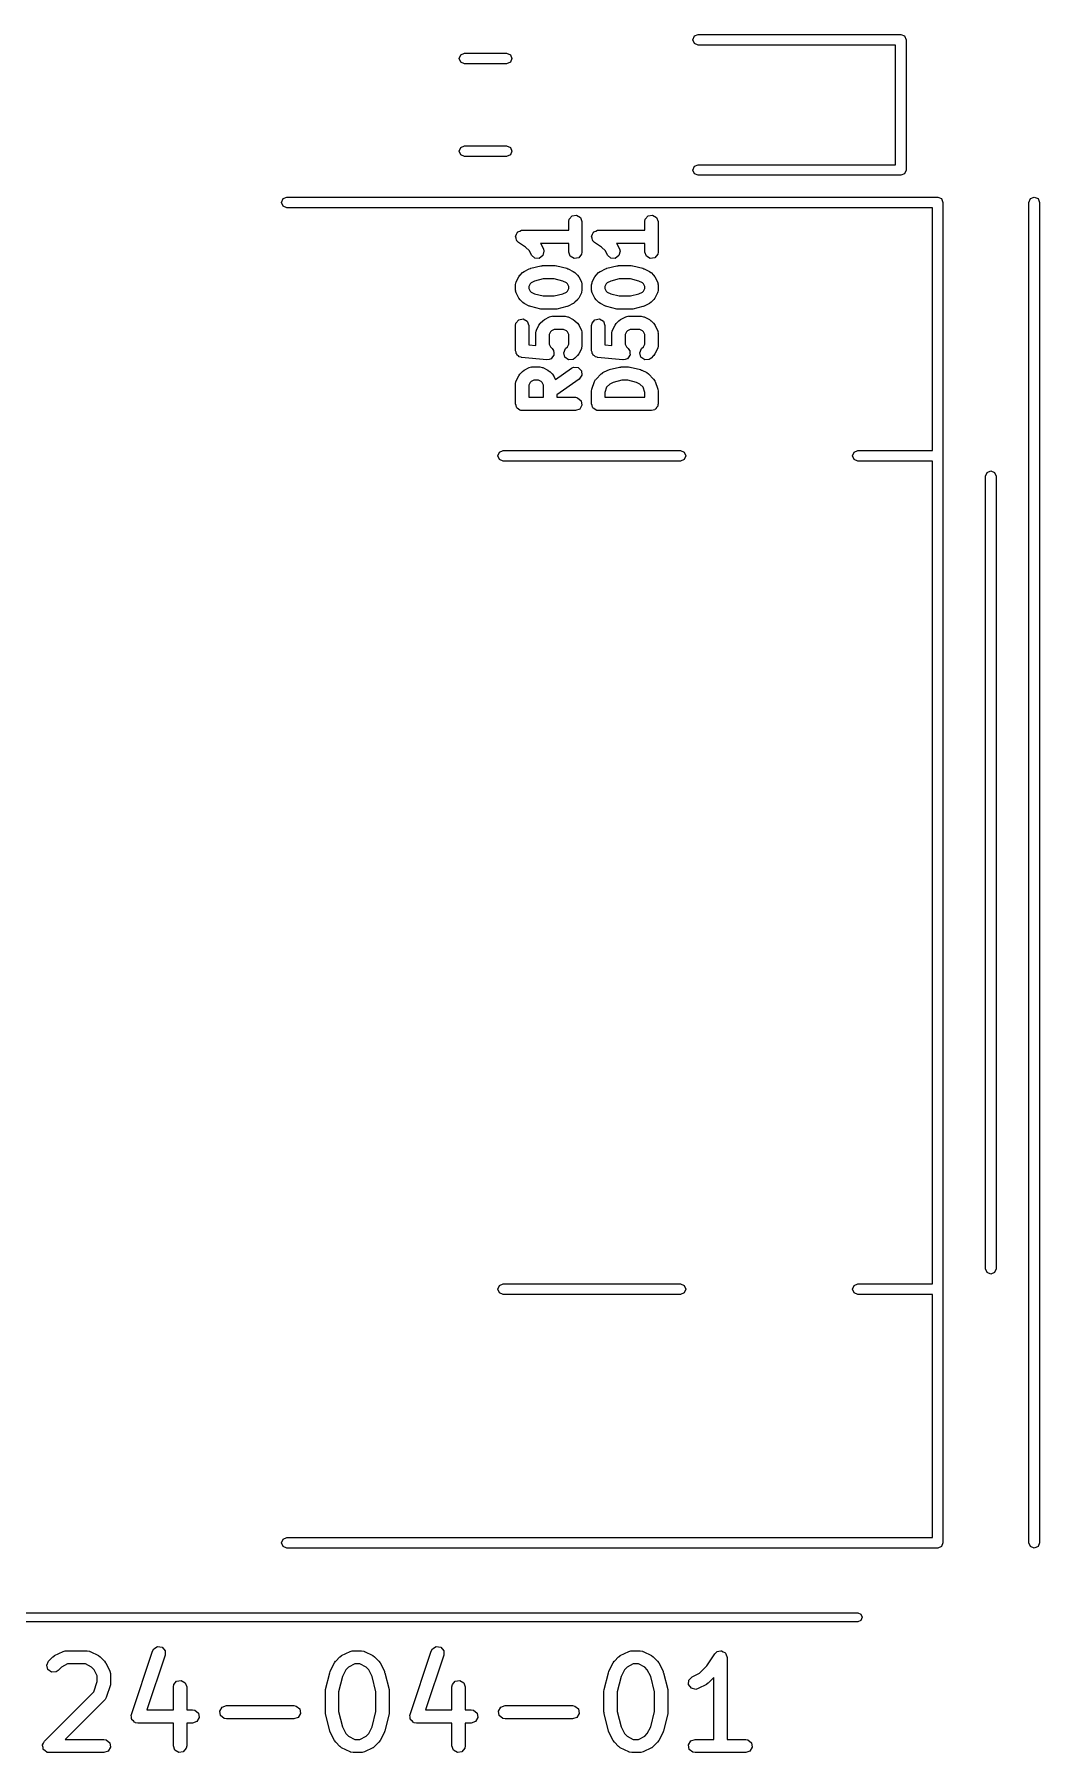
# Model space of a CAD drawing. Extents: x 59.1 to 151.1, y -119.5 to -80.2.
# Drawn here: x 139.71 to 151.05, y -119.53 to -100.14 of the extents above; entities that cross this region are included whole.
import ezdxf

# ---------------------------------------------------------------- set-up
doc = ezdxf.new("R2010")
doc.units = 0
doc.layers.add('BLACK', color=7, linetype='CONTINUOUS')

msp = doc.modelspace()

# ---------------------------------------------------------------- linework, layer by layer
at = {"layer": 'BLACK', "linetype": 'CONTINUOUS'}
for p, q in [((147.14, -100.205), (147.158, -100.163)), ((147.158, -100.163), (147.2, -100.145)), ((147.2, -100.145), (149.485, -100.145)), ((149.485, -100.145), (149.527, -100.163)), ((149.527, -100.163), (149.545, -100.205)), ((144.503, -100.417), (144.52, -100.375)), ((144.52, -100.375), (144.563, -100.358)), ((144.563, -100.358), (145.037, -100.358)), ((145.037, -100.358), (145.08, -100.375)), ((145.08, -100.375), (145.097, -100.417)), ((147.158, -100.247), (147.14, -100.205)), ((147.2, -100.265), (147.158, -100.247)), ((149.425, -100.265), (147.2, -100.265)), ((149.425, -101.615), (149.425, -100.265)), ((149.545, -100.205), (149.545, -101.675)), ((144.52, -100.46), (144.503, -100.417)), ((144.563, -100.477), (144.52, -100.46)), ((145.037, -100.477), (144.563, -100.477)), ((145.08, -100.46), (145.037, -100.477)), ((145.097, -100.417), (145.08, -100.46)), ((144.503, -101.462), (144.52, -101.42)), ((144.52, -101.505), (144.503, -101.462)), ((144.52, -101.42), (144.563, -101.402)), ((144.563, -101.522), (144.52, -101.505)), ((144.563, -101.402), (145.037, -101.402)), ((145.037, -101.522), (144.563, -101.522)), ((145.037, -101.402), (145.08, -101.42)), ((145.08, -101.505), (145.037, -101.522)), ((145.08, -101.42), (145.097, -101.462)), ((145.097, -101.462), (145.08, -101.505)), ((147.14, -101.675), (147.158, -101.633)), ((147.158, -101.717), (147.14, -101.675)), ((147.158, -101.633), (147.2, -101.615)), ((147.2, -101.735), (147.158, -101.717)), ((147.2, -101.615), (149.425, -101.615)), ((149.485, -101.735), (147.2, -101.735)), ((149.527, -101.717), (149.485, -101.735)), ((149.545, -101.675), (149.527, -101.717)), ((142.5, -102.04), (142.518, -101.998)), ((142.518, -102.082), (142.5, -102.04)), ((142.518, -101.998), (142.56, -101.98)), ((142.56, -102.1), (142.518, -102.082)), ((142.56, -101.98), (149.9, -101.98)), ((149.84, -102.1), (142.56, -102.1)), ((149.84, -104.84), (149.84, -102.1)), ((149.9, -101.98), (149.942, -101.998)), ((149.942, -101.998), (149.96, -102.04)), ((149.96, -102.04), (149.96, -117.16)), ((150.93, -102.04), (150.948, -101.998)), ((150.93, -117.16), (150.93, -102.04)), ((150.948, -101.998), (150.99, -101.98)), ((150.99, -101.98), (151.032, -101.998)), ((151.032, -101.998), (151.05, -102.04)), ((151.05, -102.04), (151.05, -117.16)), ((145.738, -102.257), (145.743, -102.231)), ((145.738, -102.354), (145.738, -102.257)), ((145.743, -102.231), (145.776, -102.192)), ((145.776, -102.192), (145.826, -102.183)), ((145.826, -102.183), (145.871, -102.209)), ((145.871, -102.209), (145.888, -102.257)), ((145.888, -102.257), (145.888, -102.6)), ((146.596, -102.257), (146.601, -102.231)), ((146.596, -102.354), (146.596, -102.257)), ((146.601, -102.231), (146.634, -102.192)), ((146.634, -102.192), (146.684, -102.183)), ((146.684, -102.183), (146.729, -102.209)), ((146.729, -102.209), (146.746, -102.257)), ((146.746, -102.257), (146.746, -102.6)), ((145.139, -102.424), (145.14, -102.42)), ((145.145, -102.445), (145.139, -102.424)), ((145.14, -102.416), (145.15, -102.397)), ((145.14, -102.42), (145.14, -102.416)), ((145.148, -102.466), (145.145, -102.445)), ((145.152, -102.469), (145.148, -102.466)), ((145.15, -102.397), (145.159, -102.377)), ((145.153, -102.473), (145.152, -102.469)), ((145.172, -102.491), (145.153, -102.473)), ((145.159, -102.377), (145.163, -102.375)), ((145.163, -102.375), (145.165, -102.371)), ((145.165, -102.371), (145.186, -102.364)), ((145.251, -102.544), (145.172, -102.491)), ((145.186, -102.364), (145.205, -102.354)), ((145.205, -102.354), (145.209, -102.355)), ((145.209, -102.355), (145.213, -102.354)), ((145.213, -102.354), (145.738, -102.354)), ((145.738, -102.504), (145.419, -102.504)), ((145.419, -102.504), (145.422, -102.508)), ((145.422, -102.508), (145.423, -102.509)), ((145.423, -102.509), (145.452, -102.566)), ((145.738, -102.6), (145.738, -102.504)), ((145.997, -102.424), (145.998, -102.42)), ((146.003, -102.445), (145.997, -102.424)), ((145.998, -102.416), (146.008, -102.397)), ((145.998, -102.42), (145.998, -102.416)), ((146.006, -102.466), (146.003, -102.445)), ((146.01, -102.469), (146.006, -102.466)), ((146.008, -102.397), (146.017, -102.377)), ((146.011, -102.473), (146.01, -102.469)), ((146.03, -102.491), (146.011, -102.473)), ((146.017, -102.377), (146.021, -102.375)), ((146.021, -102.375), (146.023, -102.371)), ((146.023, -102.371), (146.044, -102.364)), ((146.109, -102.544), (146.03, -102.491)), ((146.044, -102.364), (146.063, -102.354)), ((146.063, -102.354), (146.067, -102.355)), ((146.067, -102.355), (146.071, -102.354)), ((146.071, -102.354), (146.596, -102.354)), ((146.596, -102.504), (146.277, -102.504)), ((146.277, -102.504), (146.28, -102.508)), ((146.28, -102.508), (146.281, -102.509)), ((146.281, -102.509), (146.31, -102.566)), ((146.596, -102.6), (146.596, -102.504)), ((145.295, -102.587), (145.251, -102.544)), ((145.318, -102.634), (145.295, -102.587)), ((145.355, -102.669), (145.318, -102.634)), ((145.406, -102.672), (145.355, -102.669)), ((145.447, -102.641), (145.406, -102.672)), ((145.459, -102.591), (145.447, -102.641)), ((145.452, -102.566), (145.459, -102.591)), ((145.756, -102.648), (145.738, -102.6)), ((145.8, -102.674), (145.756, -102.648)), ((145.851, -102.665), (145.8, -102.674)), ((145.884, -102.626), (145.851, -102.665)), ((145.888, -102.6), (145.884, -102.626)), ((146.153, -102.587), (146.109, -102.544)), ((146.176, -102.634), (146.153, -102.587)), ((146.213, -102.669), (146.176, -102.634)), ((146.264, -102.672), (146.213, -102.669)), ((146.305, -102.641), (146.264, -102.672)), ((146.317, -102.591), (146.305, -102.641)), ((146.31, -102.566), (146.317, -102.591)), ((146.614, -102.648), (146.596, -102.6)), ((146.658, -102.674), (146.614, -102.648)), ((146.709, -102.665), (146.658, -102.674)), ((146.742, -102.626), (146.709, -102.665)), ((146.746, -102.6), (146.742, -102.626)), ((145.146, -102.938), (145.175, -102.881)), ((145.175, -102.881), (145.188, -102.863)), ((145.188, -102.863), (145.189, -102.861)), ((145.189, -102.861), (145.218, -102.833)), ((145.218, -102.833), (145.236, -102.82)), ((145.236, -102.82), (145.237, -102.819)), ((145.237, -102.819), (145.294, -102.79)), ((145.294, -102.79), (145.307, -102.786)), ((145.307, -102.786), (145.31, -102.784)), ((145.31, -102.784), (145.424, -102.756)), ((145.451, -102.904), (145.354, -102.928)), ((145.424, -102.756), (145.439, -102.755)), ((145.439, -102.755), (145.442, -102.754)), ((145.442, -102.754), (145.585, -102.754)), ((145.576, -102.904), (145.451, -102.904)), ((145.673, -102.928), (145.576, -102.904)), ((145.585, -102.754), (145.6, -102.756)), ((145.6, -102.756), (145.603, -102.756)), ((145.603, -102.756), (145.717, -102.784)), ((145.717, -102.784), (145.729, -102.79)), ((145.729, -102.79), (145.733, -102.79)), ((145.733, -102.79), (145.79, -102.819)), ((145.79, -102.819), (145.808, -102.832)), ((145.808, -102.832), (145.809, -102.833)), ((145.809, -102.833), (145.838, -102.861)), ((145.838, -102.861), (145.851, -102.88)), ((145.851, -102.88), (145.852, -102.881)), ((145.852, -102.881), (145.881, -102.938)), ((146.004, -102.938), (146.033, -102.881)), ((146.033, -102.881), (146.046, -102.863)), ((146.046, -102.863), (146.047, -102.861)), ((146.047, -102.861), (146.076, -102.833)), ((146.076, -102.833), (146.094, -102.82)), ((146.094, -102.82), (146.095, -102.819)), ((146.095, -102.819), (146.152, -102.79)), ((146.152, -102.79), (146.165, -102.786)), ((146.165, -102.786), (146.168, -102.784)), ((146.168, -102.784), (146.282, -102.756)), ((146.309, -102.904), (146.212, -102.928)), ((146.282, -102.756), (146.297, -102.755)), ((146.297, -102.755), (146.3, -102.754)), ((146.3, -102.754), (146.443, -102.754)), ((146.434, -102.904), (146.309, -102.904)), ((146.531, -102.928), (146.434, -102.904)), ((146.443, -102.754), (146.458, -102.756)), ((146.458, -102.756), (146.461, -102.756)), ((146.461, -102.756), (146.575, -102.784)), ((146.575, -102.784), (146.587, -102.79)), ((146.587, -102.79), (146.591, -102.79)), ((146.591, -102.79), (146.648, -102.819)), ((146.648, -102.819), (146.666, -102.832)), ((146.666, -102.832), (146.667, -102.833)), ((146.667, -102.833), (146.696, -102.861)), ((146.696, -102.861), (146.709, -102.88)), ((146.709, -102.88), (146.71, -102.881)), ((146.71, -102.881), (146.739, -102.938)), ((145.138, -102.971), (145.143, -102.946)), ((145.138, -103.029), (145.138, -102.971)), ((145.14, -103.033), (145.138, -103.029)), ((145.139, -103.037), (145.14, -103.033)), ((145.146, -103.062), (145.139, -103.037)), ((145.143, -102.946), (145.146, -102.942)), ((145.146, -102.942), (145.146, -102.938)), ((145.175, -103.119), (145.146, -103.062)), ((145.304, -102.959), (145.288, -102.989)), ((145.288, -102.989), (145.288, -103.011)), ((145.288, -103.011), (145.304, -103.041)), ((145.315, -102.947), (145.304, -102.959)), ((145.304, -103.041), (145.315, -103.053)), ((145.354, -102.928), (145.315, -102.947)), ((145.315, -103.053), (145.354, -103.072)), ((145.354, -103.072), (145.451, -103.096)), ((145.451, -103.096), (145.576, -103.096)), ((145.576, -103.096), (145.673, -103.072)), ((145.712, -102.947), (145.673, -102.928)), ((145.673, -103.072), (145.712, -103.053)), ((145.723, -102.959), (145.712, -102.947)), ((145.712, -103.053), (145.723, -103.041)), ((145.738, -102.989), (145.723, -102.959)), ((145.723, -103.041), (145.738, -103.011)), ((145.738, -103.011), (145.738, -102.989)), ((145.881, -103.062), (145.852, -103.119)), ((145.881, -102.938), (145.888, -102.963)), ((145.884, -103.054), (145.881, -103.058)), ((145.881, -103.058), (145.881, -103.062)), ((145.888, -103.029), (145.884, -103.054)), ((145.888, -102.963), (145.887, -102.967)), ((145.887, -102.967), (145.888, -102.971)), ((145.888, -102.971), (145.888, -103.029)), ((145.996, -102.971), (146.001, -102.946)), ((145.996, -103.029), (145.996, -102.971)), ((145.998, -103.033), (145.996, -103.029)), ((145.997, -103.037), (145.998, -103.033)), ((146.004, -103.062), (145.997, -103.037)), ((146.001, -102.946), (146.004, -102.942)), ((146.004, -102.942), (146.004, -102.938)), ((146.033, -103.119), (146.004, -103.062)), ((146.162, -102.959), (146.146, -102.989)), ((146.146, -102.989), (146.146, -103.011)), ((146.146, -103.011), (146.162, -103.041)), ((146.173, -102.947), (146.162, -102.959)), ((146.162, -103.041), (146.173, -103.053)), ((146.212, -102.928), (146.173, -102.947)), ((146.173, -103.053), (146.212, -103.072)), ((146.212, -103.072), (146.309, -103.096)), ((146.309, -103.096), (146.434, -103.096)), ((146.434, -103.096), (146.531, -103.072)), ((146.57, -102.947), (146.531, -102.928)), ((146.531, -103.072), (146.57, -103.053)), ((146.581, -102.959), (146.57, -102.947)), ((146.57, -103.053), (146.581, -103.041)), ((146.596, -102.989), (146.581, -102.959)), ((146.581, -103.041), (146.596, -103.011)), ((146.596, -103.011), (146.596, -102.989)), ((146.739, -103.062), (146.71, -103.119)), ((146.739, -102.938), (146.746, -102.963)), ((146.742, -103.054), (146.739, -103.058)), ((146.739, -103.058), (146.739, -103.062)), ((146.746, -103.029), (146.742, -103.054)), ((146.746, -102.963), (146.745, -102.967)), ((146.745, -102.967), (146.746, -102.971)), ((146.746, -102.971), (146.746, -103.029)), ((145.176, -103.12), (145.175, -103.119)), ((145.189, -103.139), (145.176, -103.12)), ((145.218, -103.167), (145.189, -103.139)), ((145.219, -103.168), (145.218, -103.167)), ((145.237, -103.181), (145.219, -103.168)), ((145.294, -103.21), (145.237, -103.181)), ((145.298, -103.21), (145.294, -103.21)), ((145.31, -103.216), (145.298, -103.21)), ((145.424, -103.244), (145.31, -103.216)), ((145.427, -103.244), (145.424, -103.244)), ((145.442, -103.246), (145.427, -103.244)), ((145.585, -103.246), (145.442, -103.246)), ((145.588, -103.245), (145.585, -103.246)), ((145.603, -103.244), (145.588, -103.245)), ((145.717, -103.216), (145.603, -103.244)), ((145.72, -103.214), (145.717, -103.216)), ((145.733, -103.21), (145.72, -103.214)), ((145.79, -103.181), (145.733, -103.21)), ((145.791, -103.18), (145.79, -103.181)), ((145.809, -103.167), (145.791, -103.18)), ((145.838, -103.139), (145.809, -103.167)), ((145.839, -103.137), (145.838, -103.139)), ((145.852, -103.119), (145.839, -103.137)), ((146.034, -103.12), (146.033, -103.119)), ((146.047, -103.139), (146.034, -103.12)), ((146.076, -103.167), (146.047, -103.139)), ((146.077, -103.168), (146.076, -103.167)), ((146.095, -103.181), (146.077, -103.168)), ((146.152, -103.21), (146.095, -103.181)), ((146.156, -103.21), (146.152, -103.21)), ((146.168, -103.216), (146.156, -103.21)), ((146.282, -103.244), (146.168, -103.216)), ((146.285, -103.244), (146.282, -103.244)), ((146.3, -103.246), (146.285, -103.244)), ((146.443, -103.246), (146.3, -103.246)), ((146.446, -103.245), (146.443, -103.246)), ((146.461, -103.244), (146.446, -103.245)), ((146.575, -103.216), (146.461, -103.244)), ((146.578, -103.214), (146.575, -103.216)), ((146.591, -103.21), (146.578, -103.214)), ((146.648, -103.181), (146.591, -103.21)), ((146.649, -103.18), (146.648, -103.181)), ((146.667, -103.167), (146.649, -103.18)), ((146.696, -103.139), (146.667, -103.167)), ((146.697, -103.137), (146.696, -103.139)), ((146.71, -103.119), (146.697, -103.137)), ((145.138, -103.429), (145.143, -103.403)), ((145.138, -103.714), (145.138, -103.429)), ((145.143, -103.403), (145.176, -103.364)), ((145.176, -103.364), (145.226, -103.355)), ((145.226, -103.355), (145.271, -103.38)), ((145.271, -103.38), (145.288, -103.429)), ((145.288, -103.429), (145.288, -103.646)), ((145.367, -103.514), (145.372, -103.489)), ((145.372, -103.489), (145.374, -103.485)), ((145.374, -103.485), (145.375, -103.481)), ((145.375, -103.481), (145.403, -103.424)), ((145.403, -103.424), (145.417, -103.406)), ((145.417, -103.406), (145.418, -103.404)), ((145.418, -103.404), (145.446, -103.376)), ((145.446, -103.376), (145.464, -103.363)), ((145.464, -103.363), (145.466, -103.361)), ((145.466, -103.361), (145.523, -103.333)), ((145.523, -103.333), (145.548, -103.325)), ((145.544, -103.49), (145.532, -103.502)), ((145.574, -103.475), (145.544, -103.49)), ((145.548, -103.325), (145.552, -103.327)), ((145.552, -103.327), (145.556, -103.325)), ((145.556, -103.325), (145.699, -103.325)), ((145.681, -103.475), (145.574, -103.475)), ((145.712, -103.49), (145.681, -103.475)), ((145.699, -103.325), (145.725, -103.33)), ((145.723, -103.502), (145.712, -103.49)), ((145.725, -103.33), (145.728, -103.332)), ((145.728, -103.332), (145.733, -103.333)), ((145.733, -103.333), (145.79, -103.361)), ((145.79, -103.361), (145.808, -103.375)), ((145.808, -103.375), (145.809, -103.376)), ((145.809, -103.376), (145.838, -103.404)), ((145.838, -103.404), (145.851, -103.422)), ((145.851, -103.422), (145.852, -103.424)), ((145.852, -103.424), (145.881, -103.481)), ((145.881, -103.481), (145.888, -103.506)), ((145.996, -103.429), (146.001, -103.403)), ((145.996, -103.714), (145.996, -103.429)), ((146.001, -103.403), (146.034, -103.364)), ((146.034, -103.364), (146.084, -103.355)), ((146.084, -103.355), (146.129, -103.38)), ((146.129, -103.38), (146.146, -103.429)), ((146.146, -103.429), (146.146, -103.646)), ((146.225, -103.514), (146.23, -103.489)), ((146.23, -103.489), (146.232, -103.485)), ((146.232, -103.485), (146.233, -103.481)), ((146.233, -103.481), (146.261, -103.424)), ((146.261, -103.424), (146.275, -103.406)), ((146.275, -103.406), (146.276, -103.404)), ((146.276, -103.404), (146.304, -103.376)), ((146.304, -103.376), (146.322, -103.363)), ((146.322, -103.363), (146.324, -103.361)), ((146.324, -103.361), (146.381, -103.333)), ((146.381, -103.333), (146.406, -103.325)), ((146.402, -103.49), (146.39, -103.502)), ((146.432, -103.475), (146.402, -103.49)), ((146.406, -103.325), (146.41, -103.327)), ((146.41, -103.327), (146.414, -103.325)), ((146.414, -103.325), (146.557, -103.325)), ((146.539, -103.475), (146.432, -103.475)), ((146.57, -103.49), (146.539, -103.475)), ((146.557, -103.325), (146.583, -103.33)), ((146.581, -103.502), (146.57, -103.49)), ((146.583, -103.33), (146.586, -103.332)), ((146.586, -103.332), (146.591, -103.333)), ((146.591, -103.333), (146.648, -103.361)), ((146.648, -103.361), (146.666, -103.375)), ((146.666, -103.375), (146.667, -103.376)), ((146.667, -103.376), (146.696, -103.404)), ((146.696, -103.404), (146.709, -103.422)), ((146.709, -103.422), (146.71, -103.424)), ((146.71, -103.424), (146.739, -103.481)), ((146.739, -103.481), (146.746, -103.506)), ((145.288, -103.646), (145.367, -103.654)), ((145.367, -103.654), (145.367, -103.514)), ((145.532, -103.502), (145.517, -103.532)), ((145.517, -103.532), (145.517, -103.639)), ((145.517, -103.639), (145.532, -103.67)), ((145.532, -103.67), (145.552, -103.69)), ((145.552, -103.69), (145.567, -103.711)), ((145.682, -103.736), (145.703, -103.69)), ((145.703, -103.69), (145.723, -103.67)), ((145.738, -103.532), (145.723, -103.502)), ((145.723, -103.67), (145.738, -103.639)), ((145.738, -103.639), (145.738, -103.532)), ((145.881, -103.691), (145.852, -103.748)), ((145.884, -103.683), (145.881, -103.686)), ((145.881, -103.686), (145.881, -103.691)), ((145.888, -103.657), (145.884, -103.683)), ((145.888, -103.506), (145.887, -103.51)), ((145.887, -103.51), (145.888, -103.514)), ((145.888, -103.514), (145.888, -103.657)), ((146.146, -103.646), (146.225, -103.654)), ((146.225, -103.654), (146.225, -103.514)), ((146.39, -103.502), (146.375, -103.532)), ((146.375, -103.532), (146.375, -103.639)), ((146.375, -103.639), (146.39, -103.67)), ((146.39, -103.67), (146.41, -103.69)), ((146.41, -103.69), (146.425, -103.711)), ((146.54, -103.736), (146.561, -103.69)), ((146.561, -103.69), (146.581, -103.67)), ((146.596, -103.532), (146.581, -103.502)), ((146.581, -103.67), (146.596, -103.639)), ((146.596, -103.639), (146.596, -103.532)), ((146.739, -103.691), (146.71, -103.748)), ((146.742, -103.683), (146.739, -103.686)), ((146.739, -103.686), (146.739, -103.691)), ((146.746, -103.657), (146.742, -103.683)), ((146.746, -103.506), (146.745, -103.51)), ((146.745, -103.51), (146.746, -103.514)), ((146.746, -103.514), (146.746, -103.657)), ((145.144, -103.729), (145.138, -103.714)), ((145.145, -103.745), (145.144, -103.729)), ((145.152, -103.753), (145.145, -103.745)), ((145.156, -103.762), (145.152, -103.753)), ((145.17, -103.77), (145.156, -103.762)), ((145.181, -103.782), (145.17, -103.77)), ((145.198, -103.787), (145.181, -103.782)), ((145.2, -103.788), (145.198, -103.787)), ((145.202, -103.788), (145.2, -103.788)), ((145.206, -103.789), (145.202, -103.788)), ((145.492, -103.817), (145.206, -103.789)), ((145.493, -103.818), (145.492, -103.817)), ((145.492, -103.817), (145.492, -103.817)), ((145.517, -103.811), (145.493, -103.818)), ((145.541, -103.805), (145.517, -103.811)), ((145.542, -103.804), (145.541, -103.805)), ((145.557, -103.784), (145.542, -103.804)), ((145.542, -103.804), (145.542, -103.804)), ((145.571, -103.763), (145.557, -103.784)), ((145.567, -103.711), (145.567, -103.712)), ((145.567, -103.712), (145.568, -103.712)), ((145.568, -103.712), (145.569, -103.737)), ((145.569, -103.737), (145.572, -103.762)), ((145.572, -103.762), (145.571, -103.763)), ((145.571, -103.763), (145.571, -103.763)), ((145.695, -103.786), (145.682, -103.736)), ((145.737, -103.815), (145.695, -103.786)), ((145.788, -103.811), (145.737, -103.815)), ((145.809, -103.796), (145.788, -103.811)), ((145.838, -103.767), (145.809, -103.796)), ((145.839, -103.766), (145.838, -103.767)), ((145.852, -103.748), (145.839, -103.766)), ((146.002, -103.729), (145.996, -103.714)), ((146.003, -103.745), (146.002, -103.729)), ((146.01, -103.753), (146.003, -103.745)), ((146.014, -103.762), (146.01, -103.753)), ((146.028, -103.77), (146.014, -103.762)), ((146.039, -103.782), (146.028, -103.77)), ((146.056, -103.787), (146.039, -103.782)), ((146.058, -103.788), (146.056, -103.787)), ((146.06, -103.788), (146.058, -103.788)), ((146.064, -103.789), (146.06, -103.788)), ((146.35, -103.817), (146.064, -103.789)), ((146.351, -103.818), (146.35, -103.817)), ((146.35, -103.817), (146.35, -103.817)), ((146.375, -103.811), (146.351, -103.818)), ((146.399, -103.805), (146.375, -103.811)), ((146.4, -103.804), (146.399, -103.805)), ((146.415, -103.784), (146.4, -103.804)), ((146.4, -103.804), (146.4, -103.804)), ((146.429, -103.763), (146.415, -103.784)), ((146.425, -103.711), (146.425, -103.712)), ((146.425, -103.712), (146.426, -103.712)), ((146.426, -103.712), (146.427, -103.737)), ((146.427, -103.737), (146.43, -103.762)), ((146.43, -103.762), (146.429, -103.763)), ((146.429, -103.763), (146.429, -103.763)), ((146.553, -103.786), (146.54, -103.736)), ((146.595, -103.815), (146.553, -103.786)), ((146.646, -103.811), (146.595, -103.815)), ((146.667, -103.796), (146.646, -103.811)), ((146.696, -103.767), (146.667, -103.796)), ((146.697, -103.766), (146.696, -103.767)), ((146.71, -103.748), (146.697, -103.766)), ((145.138, -104.086), (145.143, -104.06)), ((145.143, -104.06), (145.146, -104.057)), ((145.146, -104.052), (145.175, -103.995)), ((145.146, -104.057), (145.146, -104.052)), ((145.175, -103.995), (145.188, -103.977)), ((145.188, -103.977), (145.189, -103.976)), ((145.189, -103.976), (145.218, -103.947)), ((145.218, -103.947), (145.236, -103.934)), ((145.236, -103.934), (145.237, -103.933)), ((145.237, -103.933), (145.294, -103.904)), ((145.304, -104.073), (145.288, -104.103)), ((145.294, -103.904), (145.319, -103.897)), ((145.315, -104.062), (145.304, -104.073)), ((145.345, -104.046), (145.315, -104.062)), ((145.319, -103.897), (145.323, -103.898)), ((145.323, -103.898), (145.328, -103.896)), ((145.328, -103.896), (145.413, -103.896)), ((145.396, -104.046), (145.345, -104.046)), ((145.426, -104.062), (145.396, -104.046)), ((145.413, -103.896), (145.439, -103.901)), ((145.438, -104.073), (145.426, -104.062)), ((145.453, -104.103), (145.438, -104.073)), ((145.439, -103.901), (145.443, -103.904)), ((145.443, -103.904), (145.447, -103.904)), ((145.447, -103.904), (145.504, -103.933)), ((145.504, -103.933), (145.522, -103.946)), ((145.522, -103.946), (145.524, -103.947)), ((145.524, -103.947), (145.552, -103.976)), ((145.552, -103.976), (145.565, -103.994)), ((145.565, -103.994), (145.566, -103.995)), ((145.566, -103.995), (145.588, -104.038)), ((145.588, -104.038), (145.77, -103.91)), ((145.856, -104.033), (145.603, -104.21)), ((145.77, -103.91), (145.794, -103.899)), ((145.794, -103.899), (145.845, -103.903)), ((145.845, -103.903), (145.881, -103.94)), ((145.886, -103.991), (145.856, -104.033)), ((145.881, -103.94), (145.886, -103.991)), ((146, -104.148), (146.029, -104.062)), ((146.029, -104.062), (146.041, -104.039)), ((146.041, -104.039), (146.045, -104.037)), ((146.045, -104.037), (146.047, -104.033)), ((146.047, -104.033), (146.104, -103.976)), ((146.104, -103.976), (146.122, -103.963)), ((146.122, -103.963), (146.124, -103.961)), ((146.124, -103.961), (146.181, -103.933)), ((146.181, -103.933), (146.193, -103.929)), ((146.193, -103.929), (146.196, -103.927)), ((146.196, -103.927), (146.31, -103.899)), ((146.24, -104.071), (146.202, -104.09)), ((146.338, -104.046), (146.24, -104.071)), ((146.31, -103.899), (146.325, -103.898)), ((146.325, -103.898), (146.329, -103.896)), ((146.329, -103.896), (146.414, -103.896)), ((146.405, -104.046), (146.338, -104.046)), ((146.502, -104.071), (146.405, -104.046)), ((146.414, -103.896), (146.429, -103.899)), ((146.429, -103.899), (146.432, -103.899)), ((146.432, -103.899), (146.547, -103.927)), ((146.541, -104.09), (146.502, -104.071)), ((146.547, -103.927), (146.559, -103.933)), ((146.559, -103.933), (146.562, -103.933)), ((146.562, -103.933), (146.619, -103.961)), ((146.619, -103.961), (146.637, -103.975)), ((146.637, -103.975), (146.639, -103.976)), ((146.639, -103.976), (146.696, -104.033)), ((146.696, -104.033), (146.711, -104.054)), ((146.711, -104.054), (146.711, -104.058)), ((146.711, -104.058), (146.714, -104.062)), ((146.714, -104.062), (146.743, -104.148)), ((145.138, -104.314), (145.138, -104.086)), ((145.288, -104.103), (145.288, -104.239)), ((145.288, -104.239), (145.453, -104.239)), ((145.453, -104.239), (145.453, -104.103)), ((145.603, -104.21), (145.603, -104.239)), ((145.603, -104.239), (145.813, -104.239)), ((145.813, -104.239), (145.839, -104.244)), ((145.839, -104.244), (145.878, -104.277)), ((145.996, -104.171), (146, -104.149)), ((145.996, -104.314), (145.996, -104.171)), ((146, -104.149), (146, -104.148)), ((146.166, -104.126), (146.146, -104.184)), ((146.146, -104.184), (146.146, -104.239)), ((146.146, -104.239), (146.596, -104.239)), ((146.202, -104.09), (146.166, -104.126)), ((146.577, -104.126), (146.541, -104.09)), ((146.596, -104.184), (146.577, -104.126)), ((146.596, -104.239), (146.596, -104.184)), ((146.743, -104.148), (146.746, -104.17)), ((146.746, -104.17), (146.746, -104.171)), ((146.746, -104.171), (146.746, -104.314)), ((145.145, -104.333), (145.138, -104.314)), ((145.148, -104.352), (145.145, -104.333)), ((145.154, -104.356), (145.148, -104.352)), ((145.156, -104.362), (145.154, -104.356)), ((145.173, -104.372), (145.156, -104.362)), ((145.188, -104.385), (145.173, -104.372)), ((145.198, -104.386), (145.188, -104.385)), ((145.2, -104.388), (145.198, -104.386)), ((145.204, -104.388), (145.2, -104.388)), ((145.213, -104.389), (145.204, -104.388)), ((145.813, -104.389), (145.213, -104.389)), ((145.862, -104.372), (145.813, -104.389)), ((145.887, -104.327), (145.862, -104.372)), ((145.878, -104.277), (145.887, -104.327)), ((146.003, -104.333), (145.996, -104.314)), ((146.006, -104.352), (146.003, -104.333)), ((146.012, -104.356), (146.006, -104.352)), ((146.014, -104.362), (146.012, -104.356)), ((146.031, -104.372), (146.014, -104.362)), ((146.046, -104.385), (146.031, -104.372)), ((146.056, -104.386), (146.046, -104.385)), ((146.058, -104.388), (146.056, -104.386)), ((146.062, -104.388), (146.058, -104.388)), ((146.071, -104.389), (146.062, -104.388)), ((146.671, -104.389), (146.071, -104.389)), ((146.69, -104.383), (146.671, -104.389)), ((146.709, -104.379), (146.69, -104.383)), ((146.713, -104.374), (146.709, -104.379)), ((146.72, -104.372), (146.713, -104.374)), ((146.729, -104.355), (146.72, -104.372)), ((146.742, -104.34), (146.729, -104.355)), ((146.744, -104.33), (146.742, -104.34)), ((146.745, -104.327), (146.744, -104.33)), ((146.746, -104.314), (146.745, -104.324)), ((146.745, -104.324), (146.745, -104.327)), ((144.956, -104.858), (144.999, -104.84)), ((144.999, -104.84), (146.999, -104.84)), ((146.999, -104.84), (147.041, -104.858)), ((148.958, -104.858), (149, -104.84)), ((149, -104.84), (149.84, -104.84)), ((144.939, -104.9), (144.956, -104.858)), ((144.956, -104.942), (144.939, -104.9)), ((144.999, -104.96), (144.956, -104.942)), ((146.999, -104.96), (144.999, -104.96)), ((147.041, -104.942), (146.999, -104.96)), ((147.041, -104.858), (147.059, -104.9)), ((147.059, -104.9), (147.041, -104.942)), ((148.94, -104.9), (148.958, -104.858)), ((148.958, -104.942), (148.94, -104.9)), ((149, -104.96), (148.958, -104.942)), ((149.84, -104.96), (149, -104.96)), ((149.84, -114.24), (149.84, -104.96)), ((150.44, -105.13), (150.458, -105.088)), ((150.44, -114.07), (150.44, -105.13)), ((150.458, -105.088), (150.5, -105.07)), ((150.5, -105.07), (150.542, -105.088)), ((150.542, -105.088), (150.56, -105.13)), ((150.56, -105.13), (150.56, -114.07)), ((150.458, -114.112), (150.44, -114.07)), ((150.5, -114.13), (150.458, -114.112)), ((150.542, -114.112), (150.5, -114.13)), ((150.56, -114.07), (150.542, -114.112)), ((144.939, -114.3), (144.956, -114.258)), ((144.956, -114.342), (144.939, -114.3)), ((144.956, -114.258), (144.999, -114.24)), ((144.999, -114.36), (144.956, -114.342)), ((144.999, -114.24), (146.999, -114.24)), ((146.999, -114.24), (147.041, -114.258)), ((147.041, -114.342), (146.999, -114.36)), ((147.041, -114.258), (147.059, -114.3)), ((147.059, -114.3), (147.041, -114.342)), ((148.94, -114.3), (148.958, -114.258)), ((148.958, -114.342), (148.94, -114.3)), ((148.958, -114.258), (149, -114.24)), ((149, -114.36), (148.958, -114.342)), ((149, -114.24), (149.84, -114.24)), ((146.999, -114.36), (144.999, -114.36)), ((149.84, -114.36), (149, -114.36)), ((149.84, -117.1), (149.84, -114.36)), ((142.5, -117.16), (142.518, -117.118)), ((142.518, -117.202), (142.5, -117.16)), ((142.518, -117.118), (142.56, -117.1)), ((142.56, -117.22), (142.518, -117.202)), ((142.56, -117.1), (149.84, -117.1)), ((149.9, -117.22), (142.56, -117.22)), ((149.942, -117.202), (149.9, -117.22)), ((149.96, -117.16), (149.942, -117.202)), ((150.948, -117.202), (150.93, -117.16)), ((150.99, -117.22), (150.948, -117.202)), ((151.032, -117.202), (150.99, -117.22)), ((151.05, -117.16), (151.032, -117.202)), ((75, -117.95), (149, -117.95)), ((149, -117.95), (149.035, -117.965)), ((149.035, -118.035), (149, -118.05)), ((149.035, -117.965), (149.05, -118)), ((149.05, -118), (149.035, -118.035)), ((149, -118.05), (75, -118.05)), ((139.939, -118.433), (140.034, -118.385)), ((140.034, -118.385), (140.059, -118.378)), ((140.059, -118.378), (140.064, -118.379)), ((140.064, -118.379), (140.068, -118.377)), ((140.068, -118.377), (140.306, -118.377)), ((140.306, -118.377), (140.332, -118.382)), ((140.332, -118.382), (140.335, -118.385)), ((140.335, -118.385), (140.339, -118.385)), ((140.339, -118.385), (140.435, -118.433)), ((140.806, -119.095), (141.044, -118.381)), ((141.044, -118.381), (141.057, -118.358)), ((141.057, -118.358), (141.1, -118.331)), ((141.1, -118.331), (141.151, -118.339)), ((141.151, -118.339), (141.185, -118.377)), ((141.185, -118.377), (141.187, -118.428)), ((143.177, -118.433), (143.272, -118.385)), ((143.272, -118.385), (143.297, -118.378)), ((143.297, -118.378), (143.302, -118.379)), ((143.302, -118.379), (143.306, -118.377)), ((143.306, -118.377), (143.401, -118.377)), ((143.401, -118.377), (143.427, -118.382)), ((143.427, -118.382), (143.43, -118.385)), ((143.43, -118.385), (143.435, -118.385)), ((143.435, -118.385), (143.53, -118.433)), ((143.949, -119.095), (144.187, -118.381)), ((144.187, -118.381), (144.2, -118.358)), ((144.2, -118.358), (144.243, -118.331)), ((144.243, -118.331), (144.294, -118.339)), ((144.294, -118.339), (144.328, -118.377)), ((144.328, -118.377), (144.329, -118.428)), ((146.32, -118.433), (146.415, -118.385)), ((146.415, -118.385), (146.44, -118.378)), ((146.44, -118.378), (146.445, -118.379)), ((146.445, -118.379), (146.449, -118.377)), ((146.449, -118.377), (146.544, -118.377)), ((146.544, -118.377), (146.57, -118.382)), ((146.57, -118.382), (146.573, -118.385)), ((146.573, -118.385), (146.578, -118.385)), ((146.578, -118.385), (146.673, -118.433)), ((147.295, -118.547), (147.386, -118.411)), ((147.386, -118.411), (147.404, -118.392)), ((147.404, -118.392), (147.409, -118.391)), ((147.409, -118.391), (147.411, -118.387)), ((147.411, -118.387), (147.433, -118.384)), ((147.433, -118.384), (147.454, -118.378)), ((147.454, -118.378), (147.458, -118.379)), ((147.458, -118.379), (147.462, -118.379)), ((147.462, -118.379), (147.481, -118.389)), ((147.481, -118.389), (147.501, -118.398)), ((147.501, -118.398), (147.503, -118.402)), ((147.503, -118.402), (147.506, -118.404)), ((147.506, -118.404), (147.514, -118.425)), ((139.85, -118.541), (139.872, -118.495)), ((139.864, -118.591), (139.85, -118.541)), ((139.906, -118.62), (139.864, -118.591)), ((139.872, -118.495), (139.92, -118.447)), ((139.957, -118.616), (139.906, -118.62)), ((139.92, -118.447), (139.938, -118.434)), ((139.938, -118.434), (139.939, -118.433)), ((139.978, -118.601), (139.957, -118.616)), ((140.017, -118.562), (139.978, -118.601)), ((140.086, -118.527), (140.017, -118.562)), ((140.288, -118.527), (140.086, -118.527)), ((140.357, -118.562), (140.288, -118.527)), ((140.387, -118.592), (140.357, -118.562)), ((140.421, -118.661), (140.387, -118.592)), ((140.435, -118.433), (140.453, -118.446)), ((140.453, -118.446), (140.454, -118.447)), ((140.454, -118.447), (140.502, -118.495)), ((140.502, -118.495), (140.515, -118.513)), ((140.515, -118.513), (140.516, -118.514)), ((140.516, -118.514), (140.564, -118.609)), ((140.564, -118.609), (140.571, -118.634)), ((141.187, -118.428), (140.981, -119.044)), ((143.043, -118.625), (143.048, -118.613)), ((143.048, -118.609), (143.096, -118.514)), ((143.048, -118.613), (143.048, -118.609)), ((143.096, -118.514), (143.109, -118.496)), ((143.109, -118.496), (143.11, -118.495)), ((143.11, -118.495), (143.158, -118.447)), ((143.158, -118.447), (143.176, -118.434)), ((143.176, -118.434), (143.177, -118.433)), ((143.225, -118.592), (143.186, -118.669)), ((143.255, -118.562), (143.225, -118.592)), ((143.324, -118.527), (143.255, -118.562)), ((143.383, -118.527), (143.324, -118.527)), ((143.452, -118.562), (143.383, -118.527)), ((143.482, -118.592), (143.452, -118.562)), ((143.521, -118.669), (143.482, -118.592)), ((143.53, -118.433), (143.548, -118.446)), ((143.548, -118.446), (143.549, -118.447)), ((143.549, -118.447), (143.597, -118.495)), ((143.597, -118.495), (143.61, -118.513)), ((143.61, -118.513), (143.611, -118.514)), ((143.611, -118.514), (143.659, -118.609)), ((143.659, -118.609), (143.662, -118.622)), ((144.329, -118.428), (144.124, -119.044)), ((146.186, -118.625), (146.191, -118.613)), ((146.191, -118.609), (146.239, -118.514)), ((146.191, -118.613), (146.191, -118.609)), ((146.239, -118.514), (146.252, -118.496)), ((146.252, -118.496), (146.253, -118.495)), ((146.253, -118.495), (146.301, -118.447)), ((146.301, -118.447), (146.319, -118.434)), ((146.319, -118.434), (146.32, -118.433)), ((146.368, -118.592), (146.329, -118.669)), ((146.398, -118.562), (146.368, -118.592)), ((146.467, -118.527), (146.398, -118.562)), ((146.526, -118.527), (146.467, -118.527)), ((146.595, -118.562), (146.526, -118.527)), ((146.625, -118.592), (146.595, -118.562)), ((146.664, -118.669), (146.625, -118.592)), ((146.673, -118.433), (146.691, -118.446)), ((146.691, -118.446), (146.692, -118.447)), ((146.692, -118.447), (146.74, -118.495)), ((146.74, -118.495), (146.753, -118.513)), ((146.753, -118.513), (146.754, -118.514)), ((146.754, -118.514), (146.802, -118.609)), ((146.802, -118.609), (146.805, -118.622)), ((147.214, -118.629), (147.295, -118.547)), ((147.514, -118.425), (147.523, -118.444)), ((147.523, -118.444), (147.522, -118.448)), ((147.522, -118.448), (147.524, -118.452)), ((147.524, -118.452), (147.524, -119.377)), ((140.383, -118.84), (140.421, -118.726)), ((140.421, -118.726), (140.421, -118.661)), ((140.568, -118.762), (140.52, -118.905)), ((140.571, -118.738), (140.568, -118.76)), ((140.568, -118.76), (140.568, -118.762)), ((140.571, -118.634), (140.57, -118.639)), ((140.57, -118.639), (140.571, -118.643)), ((140.571, -118.643), (140.571, -118.738)), ((141.279, -118.786), (141.283, -118.76)), ((141.279, -119.044), (141.279, -118.786)), ((141.283, -118.76), (141.316, -118.721)), ((141.316, -118.721), (141.367, -118.712)), ((141.367, -118.712), (141.411, -118.738)), ((141.411, -118.738), (141.429, -118.786)), ((141.429, -118.786), (141.429, -119.044)), ((142.995, -118.815), (143.043, -118.625)), ((143.186, -118.669), (143.143, -118.843)), ((143.564, -118.843), (143.521, -118.669)), ((143.662, -118.622), (143.664, -118.625)), ((143.664, -118.625), (143.712, -118.815)), ((144.421, -118.786), (144.426, -118.76)), ((144.421, -119.044), (144.421, -118.786)), ((144.426, -118.76), (144.459, -118.721)), ((144.459, -118.721), (144.509, -118.712)), ((144.509, -118.712), (144.554, -118.738)), ((144.554, -118.738), (144.571, -118.786)), ((144.571, -118.786), (144.571, -119.044)), ((146.138, -118.815), (146.186, -118.625)), ((146.329, -118.669), (146.286, -118.843)), ((146.707, -118.843), (146.664, -118.669)), ((146.805, -118.622), (146.807, -118.625)), ((146.807, -118.625), (146.855, -118.815)), ((147.091, -118.759), (147.094, -118.708)), ((147.122, -118.801), (147.091, -118.759)), ((147.094, -118.708), (147.13, -118.671)), ((147.172, -118.813), (147.122, -118.801)), ((147.13, -118.671), (147.214, -118.629)), ((147.197, -118.805), (147.172, -118.813)), ((147.292, -118.758), (147.197, -118.805)), ((147.293, -118.756), (147.292, -118.758)), ((147.311, -118.744), (147.293, -118.756)), ((147.374, -118.681), (147.311, -118.744)), ((147.374, -119.377), (147.374, -118.681)), ((139.824, -119.399), (140.383, -118.84)), ((140.502, -118.934), (140.058, -119.377)), ((140.504, -118.93), (140.502, -118.934)), ((140.508, -118.928), (140.504, -118.93)), ((140.52, -118.905), (140.508, -118.928)), ((141.829, -119.014), (141.877, -118.996)), ((141.877, -118.996), (142.639, -118.996)), ((142.639, -118.996), (142.665, -119.001)), ((142.665, -119.001), (142.704, -119.034)), ((142.993, -118.833), (142.995, -118.819)), ((142.993, -119.071), (142.993, -118.833)), ((142.995, -118.819), (142.995, -118.815)), ((143.143, -118.843), (143.143, -119.062)), ((143.564, -119.062), (143.564, -118.843)), ((143.712, -118.815), (143.713, -118.83)), ((143.713, -118.83), (143.714, -118.833)), ((143.714, -118.833), (143.714, -119.071)), ((144.972, -119.014), (145.02, -118.996)), ((145.02, -118.996), (145.782, -118.996)), ((145.782, -118.996), (145.808, -119.001)), ((145.808, -119.001), (145.847, -119.034)), ((146.136, -118.833), (146.138, -118.819)), ((146.136, -119.071), (146.136, -118.833)), ((146.138, -118.819), (146.138, -118.815)), ((146.286, -118.843), (146.286, -119.062)), ((146.707, -119.062), (146.707, -118.843)), ((146.855, -118.815), (146.856, -118.83)), ((146.856, -118.83), (146.857, -118.833)), ((146.857, -118.833), (146.857, -119.071)), ((140.804, -119.106), (140.806, -119.101)), ((140.807, -119.126), (140.804, -119.106)), ((140.806, -119.101), (140.806, -119.095)), ((140.808, -119.147), (140.807, -119.126)), ((140.811, -119.151), (140.808, -119.147)), ((140.812, -119.157), (140.811, -119.151)), ((140.828, -119.17), (140.812, -119.157)), ((140.842, -119.185), (140.828, -119.17)), ((140.847, -119.186), (140.842, -119.185)), ((140.852, -119.19), (140.847, -119.186)), ((140.877, -119.194), (140.852, -119.19)), ((141.279, -119.194), (140.877, -119.194)), ((140.981, -119.044), (141.279, -119.044)), ((141.279, -119.452), (141.279, -119.194)), ((141.429, -119.044), (141.496, -119.044)), ((141.496, -119.194), (141.429, -119.194)), ((141.429, -119.194), (141.429, -119.452)), ((141.496, -119.044), (141.522, -119.049)), ((141.545, -119.176), (141.496, -119.194)), ((141.522, -119.049), (141.561, -119.082)), ((141.57, -119.132), (141.545, -119.176)), ((141.561, -119.082), (141.57, -119.132)), ((141.804, -119.058), (141.829, -119.014)), ((141.812, -119.109), (141.804, -119.058)), ((141.852, -119.142), (141.812, -119.109)), ((141.877, -119.146), (141.852, -119.142)), ((142.639, -119.146), (141.877, -119.146)), ((142.687, -119.129), (142.639, -119.146)), ((142.713, -119.084), (142.687, -119.129)), ((142.704, -119.034), (142.713, -119.084)), ((142.994, -119.075), (142.993, -119.071)), ((142.995, -119.09), (142.994, -119.075)), ((143.043, -119.28), (142.995, -119.09)), ((143.143, -119.062), (143.186, -119.236)), ((143.521, -119.236), (143.564, -119.062)), ((143.712, -119.09), (143.664, -119.28)), ((143.714, -119.071), (143.712, -119.086)), ((143.712, -119.086), (143.712, -119.09)), ((143.946, -119.106), (143.949, -119.101)), ((143.95, -119.126), (143.946, -119.106)), ((143.949, -119.101), (143.949, -119.095)), ((143.95, -119.147), (143.95, -119.126)), ((143.954, -119.151), (143.95, -119.147)), ((143.955, -119.157), (143.954, -119.151)), ((143.971, -119.17), (143.955, -119.157)), ((143.985, -119.185), (143.971, -119.17)), ((143.99, -119.186), (143.985, -119.185)), ((143.995, -119.19), (143.99, -119.186)), ((144.02, -119.194), (143.995, -119.19)), ((144.421, -119.194), (144.02, -119.194)), ((144.124, -119.044), (144.421, -119.044)), ((144.421, -119.452), (144.421, -119.194)), ((144.571, -119.044), (144.639, -119.044)), ((144.639, -119.194), (144.571, -119.194)), ((144.571, -119.194), (144.571, -119.452)), ((144.639, -119.044), (144.665, -119.049)), ((144.687, -119.176), (144.639, -119.194)), ((144.665, -119.049), (144.704, -119.082)), ((144.713, -119.132), (144.687, -119.176)), ((144.704, -119.082), (144.713, -119.132)), ((144.946, -119.058), (144.972, -119.014)), ((144.955, -119.109), (144.946, -119.058)), ((144.995, -119.142), (144.955, -119.109)), ((145.02, -119.146), (144.995, -119.142)), ((145.782, -119.146), (145.02, -119.146)), ((145.83, -119.129), (145.782, -119.146)), ((145.856, -119.084), (145.83, -119.129)), ((145.847, -119.034), (145.856, -119.084)), ((146.137, -119.075), (146.136, -119.071)), ((146.138, -119.09), (146.137, -119.075)), ((146.186, -119.28), (146.138, -119.09)), ((146.286, -119.062), (146.329, -119.236)), ((146.664, -119.236), (146.707, -119.062)), ((146.855, -119.09), (146.807, -119.28)), ((146.857, -119.071), (146.855, -119.086)), ((146.855, -119.086), (146.855, -119.09)), ((140.058, -119.377), (140.496, -119.377)), ((140.496, -119.377), (140.522, -119.382)), ((140.522, -119.382), (140.561, -119.415)), ((143.045, -119.283), (143.043, -119.28)), ((143.048, -119.295), (143.045, -119.283)), ((143.096, -119.391), (143.048, -119.295)), ((143.097, -119.392), (143.096, -119.391)), ((143.11, -119.41), (143.097, -119.392)), ((143.186, -119.236), (143.225, -119.313)), ((143.225, -119.313), (143.255, -119.343)), ((143.255, -119.343), (143.324, -119.377)), ((143.324, -119.377), (143.383, -119.377)), ((143.383, -119.377), (143.452, -119.343)), ((143.452, -119.343), (143.482, -119.313)), ((143.482, -119.313), (143.521, -119.236)), ((143.611, -119.391), (143.598, -119.409)), ((143.659, -119.295), (143.611, -119.391)), ((143.664, -119.28), (143.659, -119.292)), ((143.659, -119.292), (143.659, -119.295)), ((146.188, -119.283), (146.186, -119.28)), ((146.191, -119.295), (146.188, -119.283)), ((146.239, -119.391), (146.191, -119.295)), ((146.24, -119.392), (146.239, -119.391)), ((146.253, -119.41), (146.24, -119.392)), ((146.329, -119.236), (146.368, -119.313)), ((146.368, -119.313), (146.398, -119.343)), ((146.398, -119.343), (146.467, -119.377)), ((146.467, -119.377), (146.526, -119.377)), ((146.526, -119.377), (146.595, -119.343)), ((146.595, -119.343), (146.625, -119.313)), ((146.625, -119.313), (146.664, -119.236)), ((146.754, -119.391), (146.741, -119.409)), ((146.802, -119.295), (146.754, -119.391)), ((146.807, -119.28), (146.802, -119.292)), ((146.802, -119.292), (146.802, -119.295)), ((147.115, -119.395), (147.163, -119.377)), ((147.163, -119.377), (147.374, -119.377)), ((147.524, -119.377), (147.735, -119.377)), ((147.735, -119.377), (147.76, -119.382)), ((147.76, -119.382), (147.799, -119.415)), ((139.803, -119.446), (139.804, -119.443)), ((139.809, -119.468), (139.803, -119.446)), ((139.804, -119.439), (139.815, -119.42)), ((139.804, -119.443), (139.804, -119.439)), ((139.812, -119.49), (139.809, -119.468)), ((139.815, -119.492), (139.812, -119.49)), ((139.815, -119.42), (139.824, -119.399)), ((139.816, -119.495), (139.815, -119.492)), ((139.834, -119.508), (139.816, -119.495)), ((139.852, -119.523), (139.834, -119.508)), ((139.856, -119.524), (139.852, -119.523)), ((139.858, -119.525), (139.856, -119.524)), ((139.861, -119.525), (139.858, -119.525)), ((139.877, -119.527), (139.861, -119.525)), ((140.496, -119.527), (139.877, -119.527)), ((140.545, -119.51), (140.496, -119.527)), ((140.57, -119.465), (140.545, -119.51)), ((140.561, -119.415), (140.57, -119.465)), ((141.296, -119.501), (141.279, -119.452)), ((141.341, -119.526), (141.296, -119.501)), ((141.391, -119.517), (141.341, -119.526)), ((141.424, -119.478), (141.391, -119.517)), ((141.429, -119.452), (141.424, -119.478)), ((143.158, -119.458), (143.11, -119.41)), ((143.159, -119.458), (143.158, -119.458)), ((143.177, -119.472), (143.159, -119.458)), ((143.272, -119.519), (143.177, -119.472)), ((143.277, -119.52), (143.272, -119.519)), ((143.28, -119.523), (143.277, -119.52)), ((143.306, -119.527), (143.28, -119.523)), ((143.401, -119.527), (143.306, -119.527)), ((143.405, -119.526), (143.401, -119.527)), ((143.41, -119.527), (143.405, -119.526)), ((143.435, -119.519), (143.41, -119.527)), ((143.53, -119.472), (143.435, -119.519)), ((143.531, -119.471), (143.53, -119.472)), ((143.549, -119.458), (143.531, -119.471)), ((143.597, -119.41), (143.549, -119.458)), ((143.598, -119.409), (143.597, -119.41)), ((144.439, -119.501), (144.421, -119.452)), ((144.483, -119.526), (144.439, -119.501)), ((144.534, -119.517), (144.483, -119.526)), ((144.567, -119.478), (144.534, -119.517)), ((144.571, -119.452), (144.567, -119.478)), ((146.301, -119.458), (146.253, -119.41)), ((146.302, -119.458), (146.301, -119.458)), ((146.32, -119.472), (146.302, -119.458)), ((146.415, -119.519), (146.32, -119.472)), ((146.42, -119.52), (146.415, -119.519)), ((146.423, -119.523), (146.42, -119.52)), ((146.449, -119.527), (146.423, -119.523)), ((146.544, -119.527), (146.449, -119.527)), ((146.548, -119.526), (146.544, -119.527)), ((146.553, -119.527), (146.548, -119.526)), ((146.578, -119.519), (146.553, -119.527)), ((146.673, -119.472), (146.578, -119.519)), ((146.674, -119.471), (146.673, -119.472)), ((146.692, -119.458), (146.674, -119.471)), ((146.74, -119.41), (146.692, -119.458)), ((146.741, -119.409), (146.74, -119.41)), ((147.089, -119.439), (147.115, -119.395)), ((147.098, -119.49), (147.089, -119.439)), ((147.137, -119.523), (147.098, -119.49)), ((147.163, -119.527), (147.137, -119.523)), ((147.735, -119.527), (147.163, -119.527)), ((147.783, -119.51), (147.735, -119.527)), ((147.808, -119.465), (147.783, -119.51)), ((147.799, -119.415), (147.808, -119.465))]:
    msp.add_line(p, q, dxfattribs=at)

doc.saveas('drawing.dxf')
